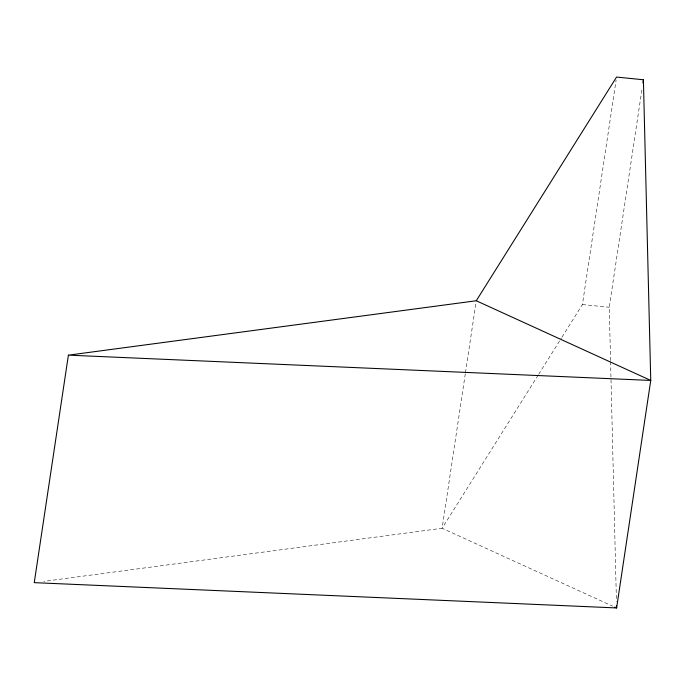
<?xml version="1.0" encoding="UTF-8"?>
<svg xmlns="http://www.w3.org/2000/svg" width="685" height="685" viewBox="0 0 685 685"><rect width="100%" height="100%" fill="white"/><g stroke="black" fill="none" stroke-linecap="round" stroke-linejoin="round"><path stroke-width="0.51" stroke-dasharray="3.42 2.57" d="M465.303 373.77L442.116 528.255L43.789 581.385M465.466 372.708L476.109 301.811M561.965 337.166L582.413 304.56L616.089 80.231M610.558 360.575L609.248 307.265L642.128 88.228M538.11 375.2L442.116 528.255L612.724 606.174M538.675 374.293L561.4 338.073M582.413 304.56L609.248 307.265M610.583 361.646L616.44 601.541"/><path stroke-width="1.03" d="M68.397 355.155L34.25 582.652L616.603 607.938L650.75 380.44L643.403 79.768L616.56 77.062L476.263 300.758L68.397 355.155L650.75 380.44L476.263 300.758M642.924 82.936L643.403 79.768M614.659 607.056L616.603 607.938L616.551 605.805"/></g></svg>
